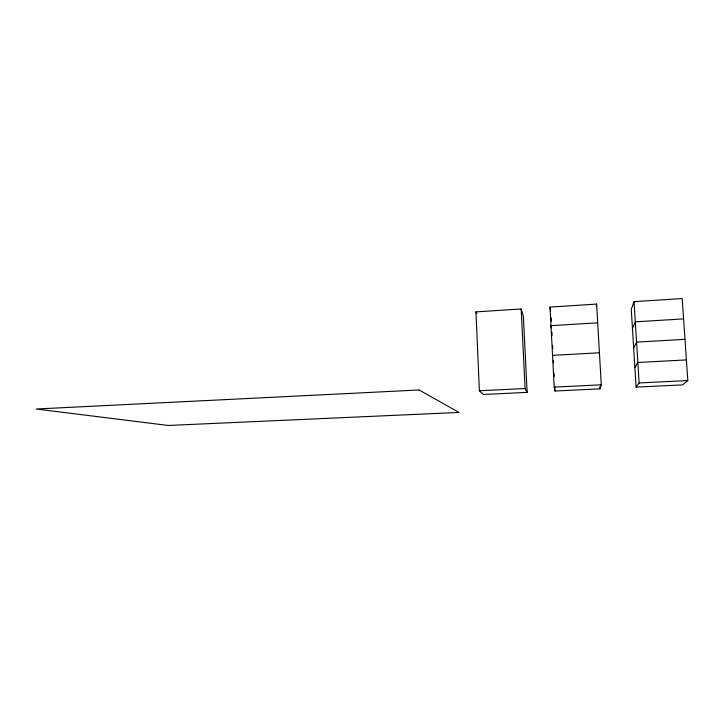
<?xml version="1.0" encoding="UTF-8"?>
<svg xmlns="http://www.w3.org/2000/svg" width="724" height="724" viewBox="0 0 724 724"><rect width="100%" height="100%" fill="white"/><g stroke="black" fill="none" stroke-linecap="round" stroke-linejoin="round"><path stroke-width="1.09" d="M596.286 306.243L596.603 304.08L550.014 307.094L554.204 387.114L554.973 391.032L599.952 388.86L601.282 384.806L596.603 304.08M634.052 301.655L631.274 309.41L636.088 387.123L682.524 384.887L687.8 380.571L682.207 298.532L634.052 301.655L639.129 382.951L636.088 387.123M632.468 328.705L635.31 321.827L683.592 318.895M633.672 348.09L636.577 342.108L684.995 339.357M634.876 367.557L637.853 362.48L686.388 359.909M475.949 311.89L521.18 308.958L523.38 316.234L527.126 392.372L483.406 394.48L479.379 390.77L475.949 311.89L476.98 313.655M597.689 322.823L550.982 325.673L551.29 327.872M552.539 355.366L599.427 352.778M479.379 390.77L525.081 388.535L527.126 392.372M554.204 387.114L601.282 384.806M639.129 382.951L687.8 380.571M550.014 307.094L550.548 311.32M599.834 386.679L599.952 388.86M551.127 317.818L551.308 321.157M551.887 332.271L552.059 335.547M552.575 345.375L552.747 348.66M553.38 360.679L553.498 362.923M554.032 373.041L554.204 376.417M554.738 386.535L554.973 391.032M521.18 308.958L525.081 388.535M419.087 389.983L36.2 409.015L168.249 425.468L459.025 412.436L419.087 389.983"/></g></svg>
